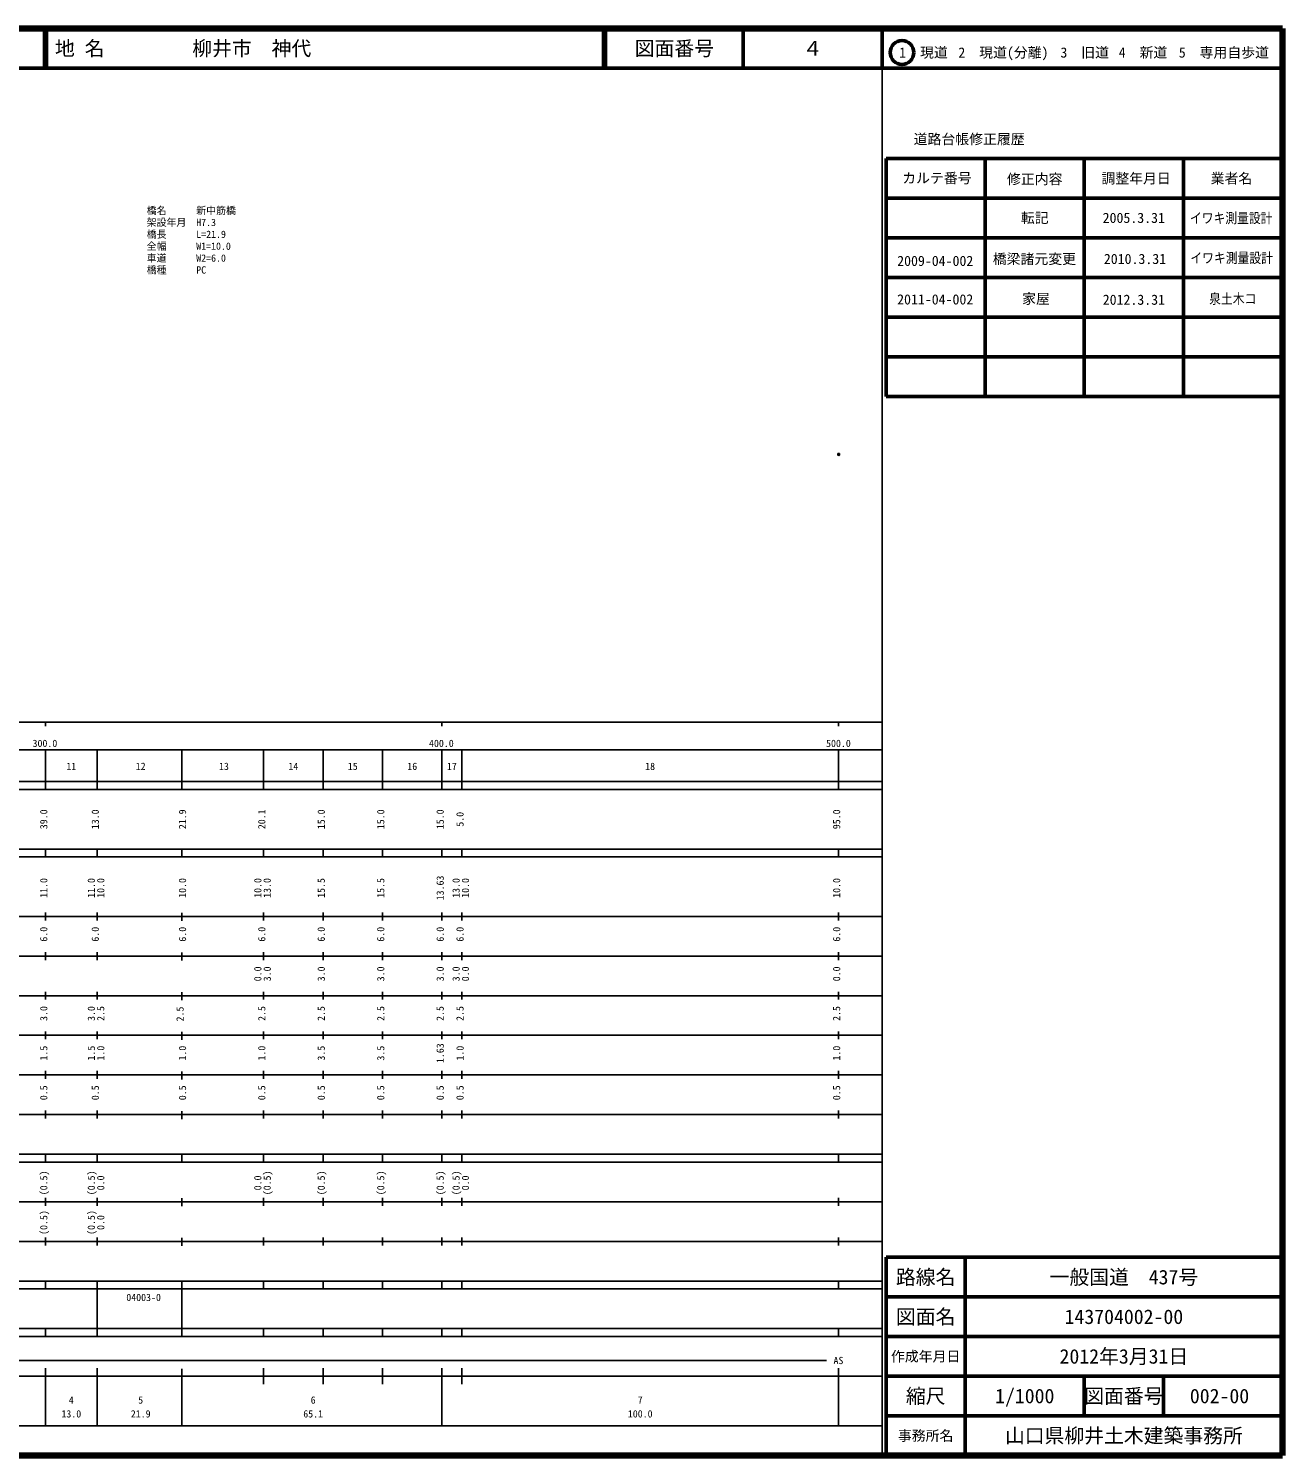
# Model space of a CAD drawing. Units: millimetres on the paper. Extents: x 40 to 680, y 20 to 380.
# Drawn here: x 363.7 to 680, y 20 to 380 of the extents above; entities that cross this region are included whole.
import ezdxf
from ezdxf.enums import TextEntityAlignment as Align

# ---------------------------------------------------------------- set-up
doc = ezdxf.new("R2010")
doc.units = ezdxf.units.MM
doc.header["$PDMODE"] = 32
doc.header["$PDSIZE"] = 0.5
for name, color, linetype in [('M-OTRS', 6, 'Continuous'), ('M-STR-HTXT', 7, 'Continuous'), ('M-TTL-TXT', 7, 'Continuous')]:
    doc.layers.add(name, color=color, linetype=linetype)
for name, color, linetype, lineweight in [('M-TTL', 2, 'Continuous', 140), ('M-TTL-BAND', 7, 'Continuous', 25), ('M-TTL-FRAM', 2, 'Continuous', 50), ('M-TTL-LINE', 7, 'Continuous', 50)]:
    doc.layers.add(name, color=color, linetype=linetype, lineweight=lineweight)
doc.styles.add('ＭＳ ゴシック', font='')
doc.styles.get('ＭＳ ゴシック').set_extended_font_data('MS Gothic')

msp = doc.modelspace()

# ---------------------------------------------------------------- linework, layer by layer
at = {"layer": 'M-OTRS'}
msp.add_point((568.059, 272.568), dxfattribs=at)
at = {"layer": 'M-TTL'}
for p, q in [((680, 380), (40, 380)), ((680, 20), (680, 380)), ((40, 20), (680, 20))]:
    msp.add_line(p, q, dxfattribs=at)
at = {"layer": 'M-TTL-BAND'}
for p, q in [((579, 20), (579, 370)), ((40, 205), (579, 205)), ((368, 205), (368, 204)), ((468, 205), (468, 204)), ((568, 205), (568, 204)), ((68, 198), (579, 198)), ((368, 188), (368, 198)), ((381, 188), (381, 198)), ((423, 188), (423, 198)), ((438, 188), (438, 198)), ((453, 188), (453, 198)), ((468, 188), (468, 198)), ((473, 188), (473, 198)), ((568, 188), (568, 198)), ((402.378, 187.878), (402.378, 197.878)), ((40, 190), (579, 190)), ((40, 188), (579, 188)), ((40, 173), (579, 173)), ((368, 171), (368, 173)), ((381, 171), (381, 173)), ((402.378, 170.878), (402.378, 172.878)), ((423, 171), (423, 173)), ((438, 171), (438, 173)), ((453, 171), (453, 173)), ((468, 171), (468, 173)), ((473, 171), (473, 173)), ((568, 171), (568, 173)), ((40, 171), (579, 171)), ((40, 156), (579, 156)), ((368, 155), (368, 157)), ((381, 155), (381, 157)), ((402.378, 154.878), (402.378, 156.878)), ((423, 155), (423, 157)), ((438, 155), (438, 157)), ((453, 155), (453, 157)), ((468, 155), (468, 157)), ((473, 155), (473, 157)), ((568, 155), (568, 157)), ((46, 146), (579, 146)), ((368, 145), (368, 147)), ((381, 145), (381, 147)), ((402.378, 144.878), (402.378, 146.878)), ((423, 145), (423, 147)), ((438, 145), (438, 147)), ((453, 145), (453, 147)), ((468, 145), (468, 147)), ((473, 145), (473, 147)), ((568, 145), (568, 147)), ((368, 135), (368, 137)), ((381, 135), (381, 137)), ((402.378, 134.878), (402.378, 136.878)), ((423, 135), (423, 137)), ((438, 135), (438, 137)), ((453, 135), (453, 137)), ((468, 135), (468, 137)), ((473, 135), (473, 137)), ((568, 135), (568, 137)), ((52, 136), (579, 136)), ((46, 126), (579, 126)), ((368, 125), (368, 127)), ((381, 125), (381, 127)), ((402.378, 124.878), (402.378, 126.878)), ((423, 125), (423, 127)), ((438, 125), (438, 127)), ((453, 125), (453, 127)), ((468, 125), (468, 127)), ((473, 125), (473, 127)), ((568, 125), (568, 127)), ((52, 116), (579, 116)), ((368, 115), (368, 117)), ((381, 115), (381, 117)), ((402.378, 114.878), (402.378, 116.878)), ((423, 115), (423, 117)), ((438, 115), (438, 117)), ((453, 115), (453, 117)), ((468, 115), (468, 117)), ((473, 115), (473, 117)), ((568, 115), (568, 117)), ((46, 106), (579, 106)), ((368, 105), (368, 107)), ((381, 105), (381, 107)), ((402.378, 104.878), (402.378, 106.878)), ((423, 105), (423, 107)), ((438, 105), (438, 107)), ((453, 105), (453, 107)), ((468, 105), (468, 107)), ((473, 105), (473, 107)), ((568, 105), (568, 107)), ((40, 96), (579, 96)), ((40, 94), (579, 94)), ((368, 94), (368, 96)), ((381, 94), (381, 96)), ((402.378, 93.878), (402.378, 95.878)), ((423, 94), (423, 96)), ((438, 94), (438, 96)), ((453, 94), (453, 96)), ((468, 94), (468, 96)), ((473, 94), (473, 96)), ((568, 94), (568, 96)), ((49, 84), (579, 84)), ((368, 83), (368, 85)), ((381, 83), (381, 85)), ((402.378, 82.878), (402.378, 84.878)), ((423, 83), (423, 85)), ((438, 83), (438, 85)), ((453, 83), (453, 85)), ((468, 83), (468, 85)), ((473, 83), (473, 85)), ((568, 83), (568, 85)), ((40, 74), (579, 74)), ((368, 73), (368, 75)), ((381, 73), (381, 75)), ((402.378, 72.878), (402.378, 74.878)), ((423, 73), (423, 75)), ((438, 73), (438, 75)), ((453, 73), (453, 75)), ((468, 73), (468, 75)), ((473, 73), (473, 75)), ((568, 73), (568, 75)), ((40, 64), (579, 64)), ((40, 62), (579, 62)), ((368, 62), (368, 64)), ((381, 62), (381, 64)), ((381, 52), (381, 62)), ((402.378, 61.878), (402.378, 63.878)), ((402.378, 51.878), (402.378, 61.878)), ((423, 62), (423, 64)), ((438, 62), (438, 64)), ((453, 62), (453, 64)), ((468, 62), (468, 64)), ((473, 62), (473, 64)), ((568, 62), (568, 64)), ((40, 52), (579, 52)), ((368, 50), (368, 52)), ((381, 50), (381, 52)), ((402.378, 49.878), (402.378, 51.878)), ((423, 50), (423, 52)), ((438, 50), (438, 52)), ((453, 50), (453, 52)), ((468, 50), (468, 52)), ((473, 50), (473, 52)), ((568, 50), (568, 52)), ((40, 50), (579, 50)), ((71, 44), (565, 44)), ((40, 40), (579, 40)), ((368, 27.5), (368, 42)), ((381, 27.5), (381, 42)), ((402.378, 27.378), (402.378, 41.878)), ((423, 38), (423, 42)), ((438, 38), (438, 42)), ((453, 38), (453, 42)), ((468, 27.5), (468, 42)), ((473, 38), (473, 42)), ((568, 27.5), (568, 42)), ((68, 27.5), (579, 27.5))]:
    msp.add_line(p, q, dxfattribs=at)
at = {"layer": 'M-TTL-FRAM'}
for p, q in [((580, 347.197), (580, 287.197)), ((580, 347.197), (680, 347.197)), ((580, 287.197), (680, 287.197)), ((680, 70), (580, 70)), ((580, 70), (580, 20))]:
    msp.add_line(p, q, dxfattribs=at)
at = {"layer": 'M-TTL-LINE'}
for p, q in [((367.75, 380), (367.75, 370)), ((368.25, 380), (368.25, 370)), ((508.747, 380), (508.747, 370)), ((509.247, 380), (509.247, 370)), ((543.997, 380), (543.997, 370)), ((579, 380), (579, 370)), ((40, 370), (680, 370)), ((605, 347.197), (605, 287.197)), ((630, 347.197), (630, 287.197)), ((655, 347.197), (655, 287.197)), ((580, 337.197), (680, 337.197)), ((580, 327.197), (680, 327.197)), ((580, 317.197), (680, 317.197)), ((580, 307.197), (680, 307.197)), ((580, 297.197), (680, 297.197)), ((600, 70), (600, 20)), ((680, 60), (580, 60)), ((680, 50), (580, 50)), ((680, 40), (580, 40)), ((630, 40), (630, 30)), ((650, 40), (650, 30)), ((680, 30), (580, 30))]:
    msp.add_line(p, q, dxfattribs=at)
msp.add_circle((584.031, 373.958), 3, dxfattribs=at)

# ---------------------------------------------------------------- texts
at = {"layer": 'M-STR-HTXT', "style": 'ＭＳ ゴシック'}
for s, p in [('橋名\u3000\u3000\u3000新中筋橋', (393.513, 332.626)), ('架設年月\u3000H7.3', (393.513, 329.626)), ('橋長\u3000\u3000\u3000L=21.9', (393.513, 326.626)), ('全幅\u3000\u3000\u3000W1=10.0', (393.513, 323.626)), ('車道\u3000\u3000\u3000W2=6.0', (393.513, 320.626)), ('橋種\u3000\u3000\u3000PC', (393.513, 317.626))]:
    msp.add_text(s, height=1.833, dxfattribs=at).set_placement(p, align=Align.BOTTOM_LEFT)
at = {"layer": 'M-TTL-BAND', "style": 'ＭＳ ゴシック'}
for s, p in [('300.0', (367.844, 198.195)), ('400.0', (467.844, 198.195)), ('500.0', (568, 198.195)), ('500.0', (568, 198.195)), ('11', (374.5, 192.405)), ('12', (392, 192.405)), ('13', (413, 192.405)), ('14', (430.5, 192.405)), ('15', (445.5, 192.405)), ('16', (460.5, 192.405)), ('17', (470.5, 192.405)), ('18', (520.5, 192.405)), ('AS', (568, 42.5)), ('4', (374.5, 32.523)), ('5', (392, 32.523)), ('6', (435.5, 32.523)), ('7', (518, 32.523)), ('13.0', (374.5, 29.033)), ('21.9', (392, 29.033)), ('65.1', (435.5, 29.033)), ('100.0', (518, 29.033))]:
    msp.add_text(s, height=1.833, dxfattribs=at).set_placement(p, align=Align.BOTTOM_CENTER)
for s, p in [('39.0', (369, 180.5)), ('13.0', (382, 180.5)), ('21.9', (404, 180.5)), ('20.1', (424, 180.5)), ('15.0', (439, 180.5)), ('15.0', (454, 180.5)), ('15.0', (469, 180.5)), ('5.0', (474, 180.5)), ('95.0', (569, 180.5)), ('13.63', (469, 163.174)), ('11.0', (369, 163.174)), ('11.0', (381, 163.174)), ('10.0', (383.37, 163.174)), ('10.0', (404, 163.174)), ('10.0', (423, 163.174)), ('13.0', (425.37, 163.174)), ('15.5', (439, 163.174)), ('15.5', (454, 163.174)), ('13.0', (473, 163.174)), ('10.0', (475.37, 163.174)), ('10.0', (569, 163.174)), ('6.0', (369, 151.5)), ('6.0', (382, 151.5)), ('6.0', (404, 151.5)), ('6.0', (424, 151.5)), ('6.0', (439, 151.5)), ('6.0', (454, 151.5)), ('6.0', (469, 151.5)), ('6.0', (474, 151.5)), ('6.0', (569, 151.5)), ('0.0', (423, 141.5)), ('3.0', (425.37, 141.5)), ('3.0', (439, 141.5)), ('3.0', (454, 141.5)), ('3.0', (469, 141.5)), ('3.0', (473, 141.5)), ('0.0', (475.37, 141.5)), ('0.0', (569, 141.5)), ('3.0', (369, 131.5)), ('3.0', (381, 131.5)), ('2.5', (383.37, 131.5)), ('2.5', (424, 131.5)), ('2.5', (439, 131.5)), ('2.5', (454, 131.5)), ('2.5', (469, 131.5)), ('2.5', (474, 131.5)), ('2.5', (569, 131.5)), ('2.5', (403.378, 131.378)), ('1.5', (369, 121.5)), ('1.5', (381, 121.5)), ('1.0', (383.37, 121.5)), ('1.0', (404, 121.5)), ('1.0', (424, 121.5)), ('3.5', (439, 121.5)), ('3.5', (454, 121.5)), ('1.63', (469, 121.5)), ('1.0', (474, 121.5)), ('1.0', (569, 121.5)), ('0.5', (369, 111.5)), ('0.5', (382, 111.5)), ('0.5', (404, 111.5)), ('0.5', (424, 111.5)), ('0.5', (439, 111.5)), ('0.5', (454, 111.5)), ('0.5', (469, 111.5)), ('0.5', (474, 111.5)), ('0.5', (569, 111.5)), ('(0.5)', (369, 88.764)), ('(0.5)', (381, 88.764)), ('0.0', (383.37, 88.764)), ('0.0', (423, 88.764)), ('(0.5)', (425.37, 88.764)), ('(0.5)', (439, 88.764)), ('(0.5)', (454, 88.764)), ('(0.5)', (469, 88.764)), ('(0.5)', (473, 88.764)), ('0.0', (475.37, 88.764)), ('(0.5)', (369, 78.764)), ('(0.5)', (381, 78.764)), ('0.0', (383.37, 78.764))]:
    msp.add_text(s, height=1.833, rotation=90, dxfattribs=at).set_placement(p, align=Align.BOTTOM_CENTER)
msp.add_text('04003-0', height=1.833, dxfattribs=at).set_placement((388.368, 58.405), align=Align.BOTTOM_LEFT)
at = {"layer": 'M-TTL-TXT', "style": 'ＭＳ ゴシック'}
for s, p in [('地 名', (370.38, 375)), ('柳井市\u3000神代', (405.024, 375))]:
    msp.add_text(s, height=3.666, dxfattribs=at).set_placement(p, align=Align.MIDDLE_LEFT)
for s, height, p in [('図面番号', 3.666, (526.622, 375)), ('４', 3.666, (561.497, 375)), ('1\u3000現道', 2.566, (589.448, 373.958)), ('2\u3000現道(分離)', 2.566, (609.619, 373.958)), ('3\u3000旧道', 2.566, (630.121, 373.958)), ('4\u3000新道', 2.566, (644.824, 373.958)), ('5\u3000専用自歩道', 2.566, (665.228, 373.958)), ('道路台帳修正履歴', 2.566, (600.968, 352.113)), ('カルテ番号', 2.566, (592.839, 342.277)), ('修正内容', 2.566, (617.509, 342.023)), ('調整年月日', 2.566, (643.089, 342.197)), ('業者名', 2.566, (667.134, 342.197)), ('転記', 2.566, (617.5, 332.245)), ('2005.3.31', 2.566, (642.5, 332.245)), ('2009-04-002', 2.566, (592.419, 321.385)), ('橋梁諸元変更', 2.566, (617.434, 321.877)), ('2010.3.31', 2.566, (642.802, 321.877)), ('家屋', 2.566, (617.828, 311.837)), ('2011-04-002', 2.566, (592.409, 311.665)), ('2012.3.31', 2.566, (642.522, 311.588)), ('路線名', 3.666, (590, 65)), ('路線名', 3.666, (590, 65)), ('一般国道\u3000437号', 3.666, (640, 65)), ('図面名', 3.666, (590, 55)), ('図面名', 3.666, (590, 55)), ('143704002-00', 3.666, (640, 55)), ('2012年3月31日', 3.666, (640, 45)), ('作成年月日', 2.566, (590, 45)), ('作成年月日', 2.566, (590, 45)), ('縮尺', 3.666, (590, 35)), ('縮尺', 3.666, (590, 35)), ('1/1000', 3.666, (615, 35)), ('図面番号', 3.666, (640, 35)), ('図面番号', 3.666, (640, 35)), ('002-00', 3.666, (664.125, 35)), ('事務所名', 2.566, (590, 25)), ('事務所名', 2.566, (590, 25)), ('山口県柳井土木建築事務所', 3.666, (640, 25))]:
    msp.add_text(s, height=height, dxfattribs=at).set_placement(p, align=Align.MIDDLE_CENTER)
at = {"layer": 'M-TTL-TXT', "style": 'ＭＳ ゴシック', "width": 0.85}
for s, p in [('イワキ測量設計', (667.077, 332.189)), ('イワキ測量設計', (667.184, 322.123)), ('泉土木コ', (667.466, 311.837))]:
    msp.add_text(s, height=2.566, dxfattribs=at).set_placement(p, align=Align.MIDDLE_CENTER)

doc.saveas('drawing.dxf')
